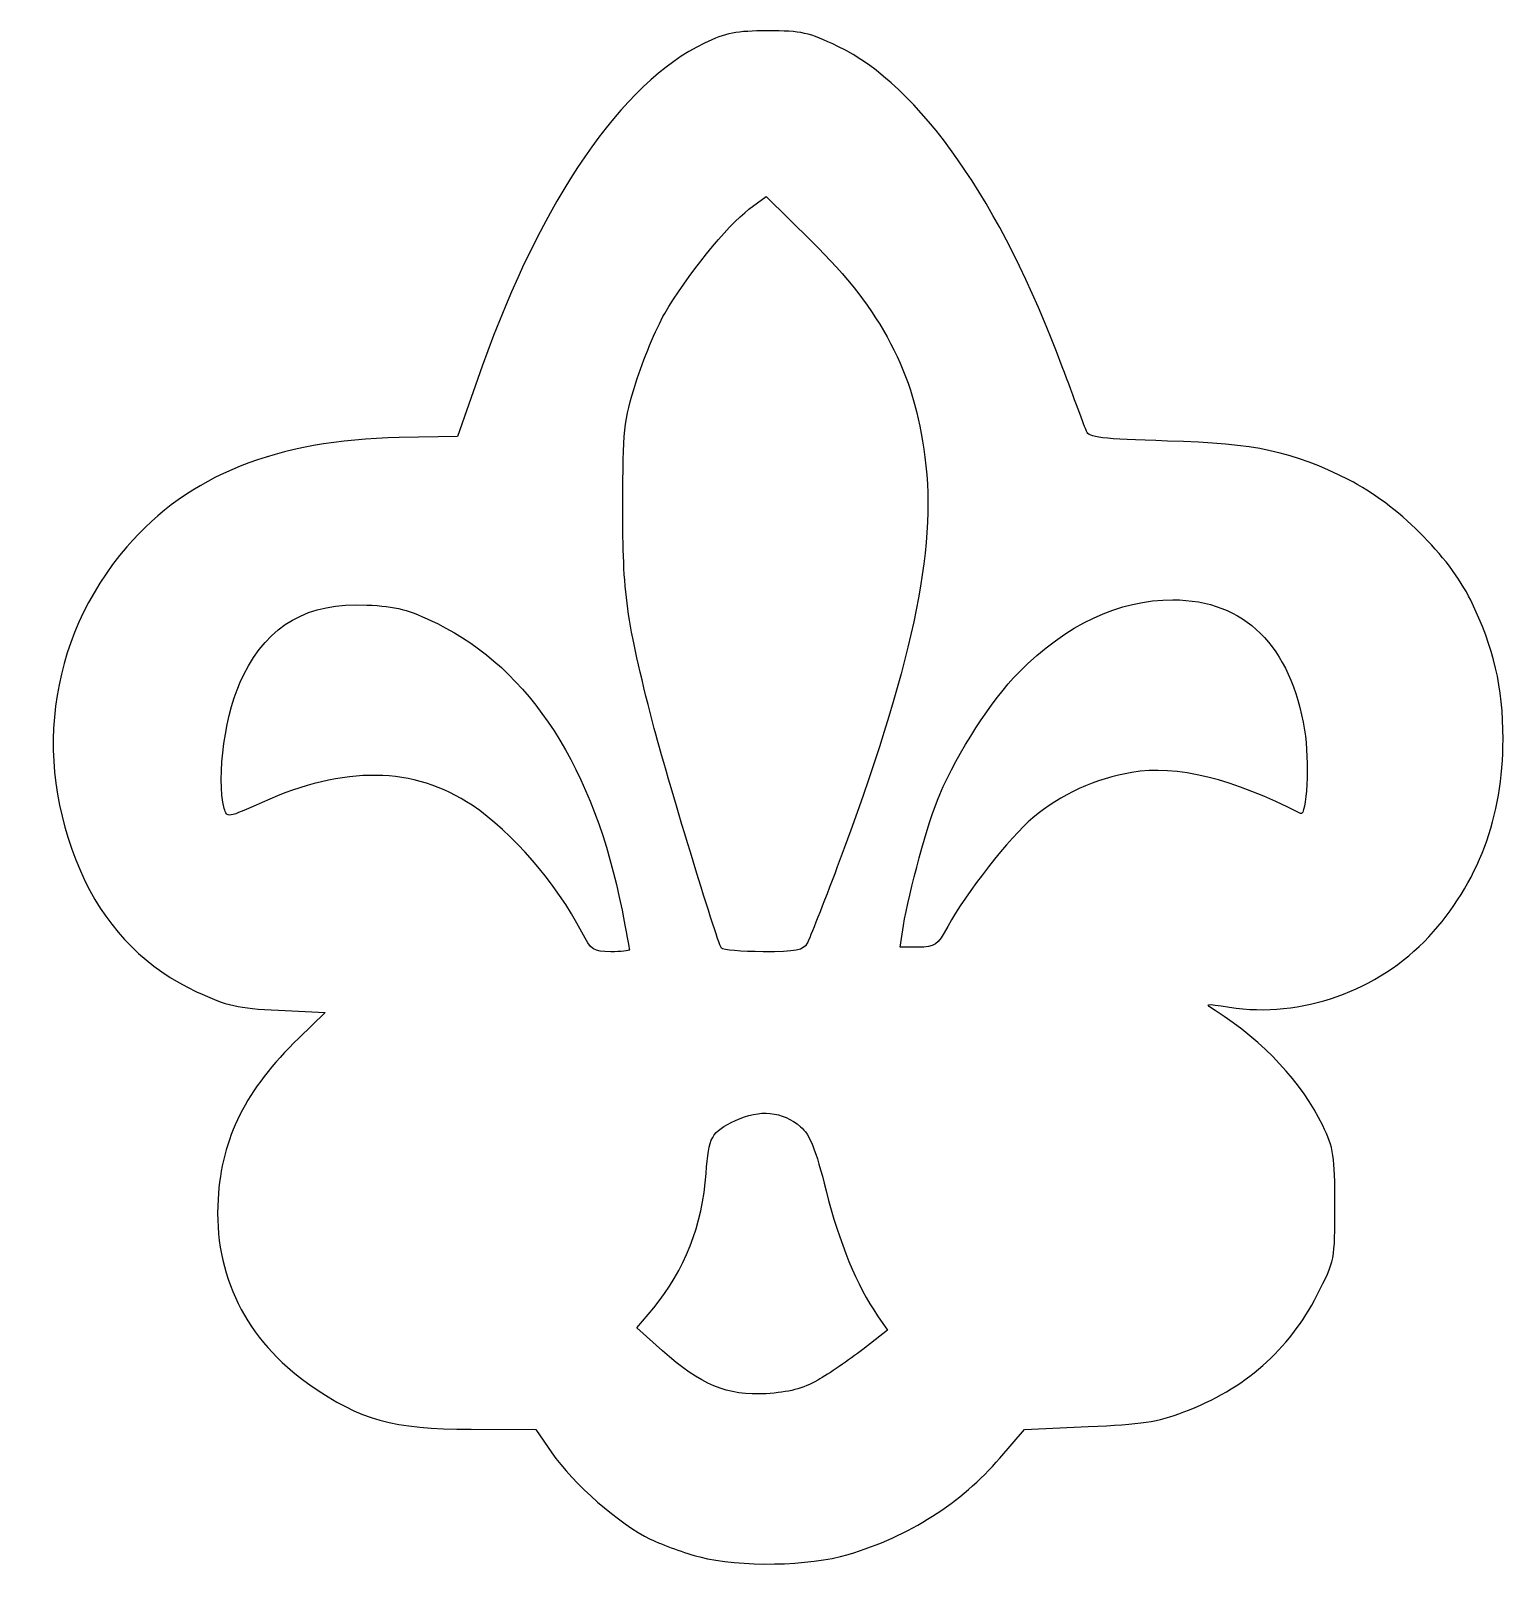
# Model space of a CAD drawing. Header units: centimetres. Extents: x -4.2 to 1.71, y 3.65 to 9.81.
import ezdxf

# ---------------------------------------------------------------- set-up
doc = ezdxf.new("R2010")
doc.units = ezdxf.units.CM
doc.header["$MEASUREMENT"] = 0
doc.layers.add('Layer 1', color=7, linetype='Continuous')

msp = doc.modelspace()

# ---------------------------------------------------------------- linework, layer by layer
at = {"layer": 'Layer 1', "color": 56}
for points, knots in [([(-1.51628, 3.6916), (-1.57314, 3.70631), (-1.66241, 3.73858), (-1.71468, 3.7633), (-1.71468, 3.7633), (-1.83406, 3.81977), (-2.02556, 3.98746), (-2.10959, 4.10913), (-2.10959, 4.10913), (-2.10959, 4.10913), (-2.17377, 4.20203), (-2.17377, 4.20203), (-2.17377, 4.20203), (-2.17377, 4.20203), (-2.43236, 4.20337), (-2.43236, 4.20337), (-2.43236, 4.20337), (-2.74982, 4.20501), (-2.87433, 4.23938), (-3.07918, 4.38193), (-3.07918, 4.38193), (-3.33559, 4.56037), (-3.46598, 4.82382), (-3.44738, 5.12592), (-3.44738, 5.12592), (-3.4321, 5.37422), (-3.33696, 5.56385), (-3.12331, 5.77184), (-3.12331, 5.77184), (-3.12331, 5.77184), (-3.01765, 5.8747), (-3.01765, 5.8747), (-3.01765, 5.8747), (-3.01765, 5.8747), (-3.2049, 5.88349), (-3.2049, 5.88349), (-3.2049, 5.88349), (-3.37039, 5.89126), (-3.40853, 5.89987), (-3.53316, 5.95757), (-3.53316, 5.95757), (-3.72966, 6.04855), (-3.88442, 6.20189), (-3.97929, 6.39961), (-3.97929, 6.39961), (-4.19818, 6.85581), (-4.1344, 7.36933), (-3.81261, 7.74146), (-3.81261, 7.74146), (-3.56434, 8.02857), (-3.2141, 8.16898), (-2.721, 8.17909), (-2.721, 8.17909), (-2.721, 8.17909), (-2.48791, 8.18387), (-2.48791, 8.18387), (-2.48791, 8.18387), (-2.48791, 8.18387), (-2.38783, 8.46568), (-2.38783, 8.46568), (-2.38783, 8.46568), (-2.15109, 9.13225), (-1.82703, 9.6035), (-1.49749, 9.76042), (-1.49749, 9.76042), (-1.4118, 9.80122), (-1.36832, 9.8097), (-1.24336, 9.80998), (-1.24336, 9.80998), (-1.10934, 9.81028), (-1.07811, 9.80336), (-0.96202, 9.74764), (-0.96202, 9.74764), (-0.63598, 9.59115), (-0.30624, 9.12025), (-0.06281, 8.46346), (-0.06281, 8.46346), (-0.01611, 8.33748), (0.02749, 8.22092), (0.03408, 8.20443), (0.03408, 8.20443), (0.04431, 8.17886), (0.09224, 8.17312), (0.3597, 8.16544), (0.3597, 8.16544), (0.71494, 8.15525), (0.85954, 8.12422), (1.08651, 8.00949), (1.08651, 8.00949), (1.27692, 7.91324), (1.48914, 7.70342), (1.57468, 7.52684), (1.57468, 7.52684), (1.66912, 7.33191), (1.7037, 7.18337), (1.70431, 6.97001), (1.70431, 6.97001), (1.7052, 6.6602), (1.60391, 6.39059), (1.40687, 6.17831), (1.40687, 6.17831), (1.20428, 5.96004), (0.89405, 5.85035), (0.60754, 5.89569), (0.60754, 5.89569), (0.50811, 5.91143), (0.50593, 5.91091), (0.55044, 5.88213), (0.55044, 5.88213), (0.74807, 5.75434), (0.89805, 5.59404), (0.98134, 5.42159), (0.98134, 5.42159), (1.02522, 5.33075), (1.03004, 5.29911), (1.03023, 5.10091), (1.03023, 5.10091), (1.03043, 4.88288), (1.02983, 4.87984), (0.95914, 4.74183), (0.95914, 4.74183), (0.84551, 4.51996), (0.66864, 4.36477), (0.42449, 4.27271), (0.42449, 4.27271), (0.31833, 4.23268), (0.25533, 4.22301), (0.04145, 4.2139), (0.04145, 4.2139), (0.04145, 4.2139), (-0.21452, 4.20301), (-0.21452, 4.20301), (-0.21452, 4.20301), (-0.21452, 4.20301), (-0.31302, 4.08797), (-0.31302, 4.08797), (-0.31302, 4.08797), (-0.46785, 3.90712), (-0.67566, 3.77502), (-0.92152, 3.70115), (-0.92152, 3.70115), (-1.07608, 3.65471), (-1.35635, 3.65021), (-1.51628, 3.6916)], [0, 0, 0, 0, 0.027027, 0.027027, 0.027027, 0.027027, 0.0540541, 0.0540541, 0.0540541, 0.0540541, 0.0810811, 0.0810811, 0.0810811, 0.0810811, 0.1081081, 0.1081081, 0.1081081, 0.1081081, 0.1351351, 0.1351351, 0.1351351, 0.1351351, 0.1621622, 0.1621622, 0.1621622, 0.1621622, 0.1891892, 0.1891892, 0.1891892, 0.1891892, 0.2162162, 0.2162162, 0.2162162, 0.2162162, 0.2432432, 0.2432432, 0.2432432, 0.2432432, 0.2702703, 0.2702703, 0.2702703, 0.2702703, 0.2972973, 0.2972973, 0.2972973, 0.2972973, 0.3243243, 0.3243243, 0.3243243, 0.3243243, 0.3513514, 0.3513514, 0.3513514, 0.3513514, 0.3783784, 0.3783784, 0.3783784, 0.3783784, 0.4054054, 0.4054054, 0.4054054, 0.4054054, 0.4324324, 0.4324324, 0.4324324, 0.4324324, 0.4594595, 0.4594595, 0.4594595, 0.4594595, 0.4864865, 0.4864865, 0.4864865, 0.4864865, 0.5135135, 0.5135135, 0.5135135, 0.5135135, 0.5405405, 0.5405405, 0.5405405, 0.5405405, 0.5675676, 0.5675676, 0.5675676, 0.5675676, 0.5945946, 0.5945946, 0.5945946, 0.5945946, 0.6216216, 0.6216216, 0.6216216, 0.6216216, 0.6486486, 0.6486486, 0.6486486, 0.6486486, 0.6756757, 0.6756757, 0.6756757, 0.6756757, 0.7027027, 0.7027027, 0.7027027, 0.7027027, 0.7297297, 0.7297297, 0.7297297, 0.7297297, 0.7567568, 0.7567568, 0.7567568, 0.7567568, 0.7837838, 0.7837838, 0.7837838, 0.7837838, 0.8108108, 0.8108108, 0.8108108, 0.8108108, 0.8378378, 0.8378378, 0.8378378, 0.8378378, 0.8648649, 0.8648649, 0.8648649, 0.8648649, 0.8918919, 0.8918919, 0.8918919, 0.8918919, 0.9189189, 0.9189189, 0.9189189, 0.9189189, 0.9459459, 0.9459459, 0.9459459, 0.9459459, 1, 1, 1, 1]), ([(-1.08546, 6.15191), (-1.0752, 6.1706), (-1.02085, 6.30872), (-0.96469, 6.45884), (-0.96469, 6.45884), (-0.66489, 7.26019), (-0.56506, 7.72676), (-0.61328, 8.10119), (-0.61328, 8.10119), (-0.65735, 8.44338), (-0.78473, 8.68621), (-1.06649, 8.96516), (-1.06649, 8.96516), (-1.06649, 8.96516), (-1.24933, 9.14618), (-1.24933, 9.14618), (-1.24933, 9.14618), (-1.24933, 9.14618), (-1.31869, 9.0946), (-1.31869, 9.0946), (-1.31869, 9.0946), (-1.40554, 9.03001), (-1.57234, 8.82352), (-1.65663, 8.67623), (-1.65663, 8.67623), (-1.69187, 8.61464), (-1.74397, 8.49003), (-1.77239, 8.39933), (-1.77239, 8.39933), (-1.82046, 8.24594), (-1.82411, 8.21134), (-1.82464, 7.90457), (-1.82464, 7.90457), (-1.82523, 7.55294), (-1.81085, 7.44926), (-1.70393, 7.03415), (-1.70393, 7.03415), (-1.65069, 6.82743), (-1.44819, 6.16226), (-1.42956, 6.13287), (-1.42956, 6.13287), (-1.42435, 6.12465), (-1.34899, 6.11792), (-1.2621, 6.11792), (-1.2621, 6.11792), (-1.12748, 6.11792), (-1.10136, 6.12295), (-1.08546, 6.15191)], [0, 0, 0, 0, 0.0769231, 0.0769231, 0.0769231, 0.0769231, 0.1538462, 0.1538462, 0.1538462, 0.1538462, 0.2307692, 0.2307692, 0.2307692, 0.2307692, 0.3076923, 0.3076923, 0.3076923, 0.3076923, 0.3846154, 0.3846154, 0.3846154, 0.3846154, 0.4615385, 0.4615385, 0.4615385, 0.4615385, 0.5384615, 0.5384615, 0.5384615, 0.5384615, 0.6153846, 0.6153846, 0.6153846, 0.6153846, 0.6923077, 0.6923077, 0.6923077, 0.6923077, 0.7692308, 0.7692308, 0.7692308, 0.7692308, 0.8461538, 0.8461538, 0.8461538, 0.8461538, 1, 1, 1, 1]), ([(-1.7982, 6.12506), (-1.7982, 6.12899), (-1.8115, 6.20053), (-1.82775, 6.28405), (-1.82775, 6.28405), (-1.93773, 6.84934), (-2.19744, 7.2526), (-2.56781, 7.43318), (-2.56781, 7.43318), (-2.6853, 7.49046), (-2.73087, 7.50245), (-2.85135, 7.50781), (-2.85135, 7.50781), (-3.08796, 7.51833), (-3.24181, 7.43083), (-3.34586, 7.22656), (-3.34586, 7.22656), (-3.41743, 7.08607), (-3.45597, 6.81583), (-3.42204, 6.69251), (-3.42204, 6.69251), (-3.41137, 6.65375), (-3.40935, 6.65407), (-3.27019, 6.71676), (-3.27019, 6.71676), (-2.94095, 6.86507), (-2.66163, 6.86114), (-2.42876, 6.70493), (-2.42876, 6.70493), (-2.2677, 6.59689), (-2.09112, 6.39273), (-1.98842, 6.1958), (-1.98842, 6.1958), (-1.95089, 6.12386), (-1.9421, 6.11792), (-1.873, 6.11792), (-1.873, 6.11792), (-1.83186, 6.11792), (-1.7982, 6.12114), (-1.7982, 6.12506)], [0, 0, 0, 0, 0.0909091, 0.0909091, 0.0909091, 0.0909091, 0.1818182, 0.1818182, 0.1818182, 0.1818182, 0.2727273, 0.2727273, 0.2727273, 0.2727273, 0.3636364, 0.3636364, 0.3636364, 0.3636364, 0.4545455, 0.4545455, 0.4545455, 0.4545455, 0.5454545, 0.5454545, 0.5454545, 0.5454545, 0.6363636, 0.6363636, 0.6363636, 0.6363636, 0.7272727, 0.7272727, 0.7272727, 0.7272727, 0.8181818, 0.8181818, 0.8181818, 0.8181818, 1, 1, 1, 1]), ([(-0.52175, 6.21955), (-0.45013, 6.35117), (-0.27155, 6.57938), (-0.18111, 6.65486), (-0.18111, 6.65486), (-0.06954, 6.74797), (0.07224, 6.81292), (0.21592, 6.83675), (0.21592, 6.83675), (0.39571, 6.86656), (0.62197, 6.81149), (0.89222, 6.67214), (0.89222, 6.67214), (0.91762, 6.65904), (0.92857, 6.88389), (0.90851, 7.00666), (0.90851, 7.00666), (0.85329, 7.34464), (0.66758, 7.52832), (0.38065, 7.52873), (0.38065, 7.52873), (0.16252, 7.52905), (-0.04392, 7.43154), (-0.23815, 7.23645), (-0.23815, 7.23645), (-0.34368, 7.13045), (-0.4823, 6.91622), (-0.55408, 6.74818), (-0.55408, 6.74818), (-0.5994, 6.64208), (-0.67905, 6.35364), (-0.69903, 6.22329), (-0.69903, 6.22329), (-0.69903, 6.22329), (-0.71237, 6.13625), (-0.71237, 6.13625), (-0.71237, 6.13625), (-0.71237, 6.13625), (-0.63972, 6.13625), (-0.63972, 6.13625), (-0.63972, 6.13625), (-0.57269, 6.13625), (-0.56357, 6.14269), (-0.52175, 6.21955)], [0, 0, 0, 0, 0.0833333, 0.0833333, 0.0833333, 0.0833333, 0.1666667, 0.1666667, 0.1666667, 0.1666667, 0.25, 0.25, 0.25, 0.25, 0.3333333, 0.3333333, 0.3333333, 0.3333333, 0.4166667, 0.4166667, 0.4166667, 0.4166667, 0.5, 0.5, 0.5, 0.5, 0.5833333, 0.5833333, 0.5833333, 0.5833333, 0.6666667, 0.6666667, 0.6666667, 0.6666667, 0.75, 0.75, 0.75, 0.75, 0.8333333, 0.8333333, 0.8333333, 0.8333333, 1, 1, 1, 1]), ([(-1.04311, 4.4002), (-0.99841, 4.42579), (-0.91718, 4.48143), (-0.8626, 4.52384), (-0.8626, 4.52384), (-0.8626, 4.52384), (-0.76338, 4.60097), (-0.76338, 4.60097), (-0.76338, 4.60097), (-0.76338, 4.60097), (-0.80287, 4.65853), (-0.80287, 4.65853), (-0.80287, 4.65853), (-0.88651, 4.78045), (-0.95679, 4.95079), (-1.00938, 5.15912), (-1.00938, 5.15912), (-1.05215, 5.32851), (-1.07447, 5.3846), (-1.1117, 5.41619), (-1.1117, 5.41619), (-1.18561, 5.47891), (-1.27476, 5.48738), (-1.37302, 5.441), (-1.37302, 5.441), (-1.46998, 5.39524), (-1.48002, 5.37715), (-1.49058, 5.22918), (-1.49058, 5.22918), (-1.50524, 5.02387), (-1.5776, 4.83835), (-1.70079, 4.6903), (-1.70079, 4.6903), (-1.70079, 4.6903), (-1.76799, 4.60953), (-1.76799, 4.60953), (-1.76799, 4.60953), (-1.76799, 4.60953), (-1.66579, 4.5179), (-1.66579, 4.5179), (-1.66579, 4.5179), (-1.51381, 4.38165), (-1.40493, 4.33667), (-1.24986, 4.34607), (-1.24986, 4.34607), (-1.15961, 4.35154), (-1.10159, 4.36673), (-1.04311, 4.4002)], [0, 0, 0, 0, 0.0769231, 0.0769231, 0.0769231, 0.0769231, 0.1538462, 0.1538462, 0.1538462, 0.1538462, 0.2307692, 0.2307692, 0.2307692, 0.2307692, 0.3076923, 0.3076923, 0.3076923, 0.3076923, 0.3846154, 0.3846154, 0.3846154, 0.3846154, 0.4615385, 0.4615385, 0.4615385, 0.4615385, 0.5384615, 0.5384615, 0.5384615, 0.5384615, 0.6153846, 0.6153846, 0.6153846, 0.6153846, 0.6923077, 0.6923077, 0.6923077, 0.6923077, 0.7692308, 0.7692308, 0.7692308, 0.7692308, 0.8461538, 0.8461538, 0.8461538, 0.8461538, 1, 1, 1, 1])]:
    msp.add_open_spline(points, degree=3, knots=knots, dxfattribs=at)

doc.saveas('drawing.dxf')
